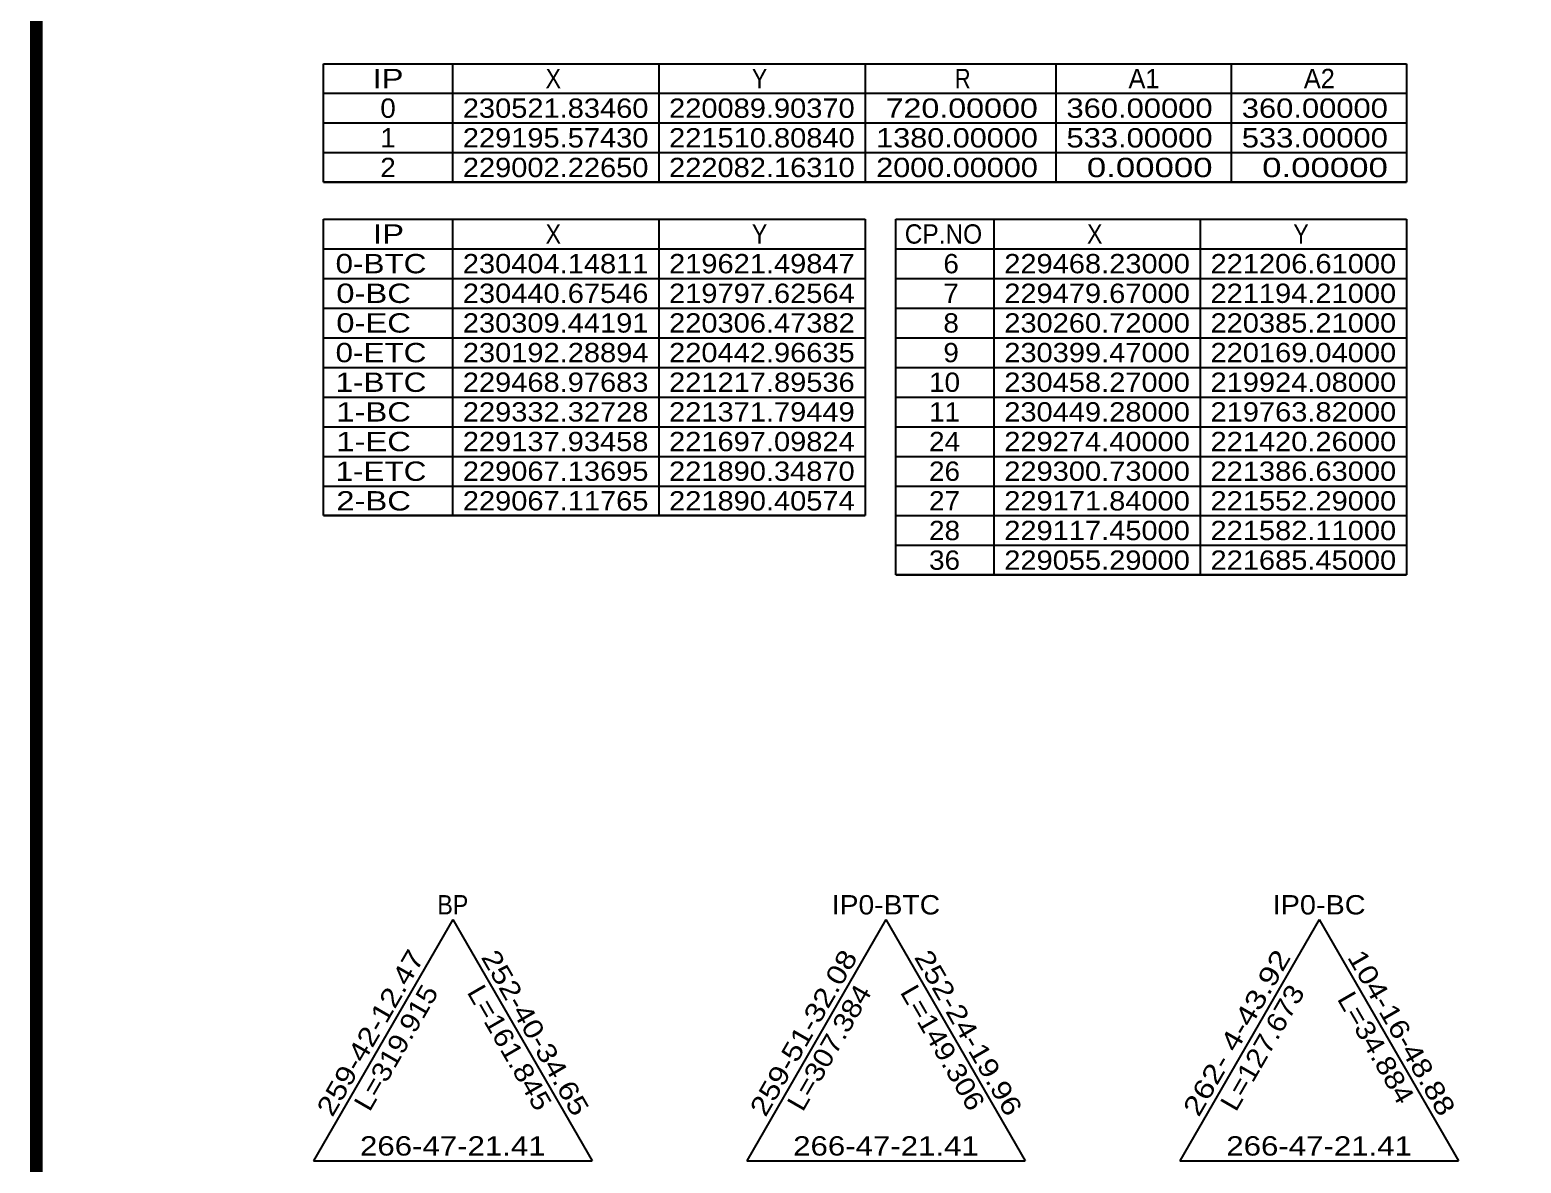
# Model space of a CAD drawing. Extents: x 225142 to 225983, y 224653 to 225247.
# Drawn here: x 225166.5 to 225397.8, y 224800.2 to 224976 of the extents above; entities that cross this region are included whole.
import ezdxf
from ezdxf.enums import TextEntityAlignment as Align

# ---------------------------------------------------------------- set-up
doc = ezdxf.new("R2010")
doc.units = 0
doc.header["$LTSCALE"] = 10
doc.header["$MEASUREMENT"] = 0
for name, color, linetype in [('CA-LEAL', 1, 'CONTINUOUS'), ('CA-LEAT', 3, 'CONTINUOUS'), ('CA-TABL-LIN1', 4, 'CONTINUOUS'), ('CA-TABL-LIN2', 1, 'CONTINUOUS'), ('CA-TABL-TEX1', 6, 'CONTINUOUS'), ('CA-TABL-TEX2', 3, 'CONTINUOUS'), ('CV-TABL-LIN1', 4, 'CONTINUOUS'), ('CV-TABL-LIN2', 1, 'CONTINUOUS'), ('CV-TABL-TEX1', 6, 'CONTINUOUS'), ('CV-TABL-TEX2', 3, 'CONTINUOUS'), ('CX-BORD', 3, 'CONTINUOUS'), ('CX-BORD-LIN1', 4, 'CONTINUOUS'), ('CX-BORD-LIN2', 3, 'CONTINUOUS'), ('CX-BORD-TEX2', 7, 'CONTINUOUS'), ('CX-BORD-TEX3', 6, 'CONTINUOUS')]:
    doc.layers.add(name, color=color, linetype=linetype)
doc.styles.get("Standard").update_dxf_attribs({"font": 'Dotum.ttf'})
doc.styles.add('TB_TEXT', font='Dotum.ttf')
doc.styles.add('TB_WBTXT', font='Dotum.ttf')
doc.styles.add('TB_WMTXT', font='Dotum.ttf')

# ---------------------------------------------------------------- blocks, each defined once
blk = doc.blocks.new('CXBLKA1-KHCA1')
at = {"layer": 'CX-BORD-LIN1', "const_width": 2}
blk.add_lwpolyline([(796, 0), (0, 0), (0, 554), (796, 554)], close=True, dxfattribs=at)
at = {"layer": 'CX-BORD-LIN1', "style": 'TB_TEXT'}
for tag, height, p in [('TR_RNUM4', 3, (285.11, 26.64)), ('TR_RDAT4', 3.5, (317.5, 27)), ('TR_DGN4', 3.5, (459.12, 27)), ('TR_CHK4', 3.5, (499.12, 27)), ('TR_APP4', 3.5, (539.12, 27)), ('TR_RNUM3', 3, (285.11, 20.64)), ('TR_RDAT3', 3.5, (317.5, 21)), ('TR_DGN3', 3.5, (459.12, 21)), ('TR_CHK3', 3.5, (499.12, 21)), ('TR_APP3', 3.5, (539.12, 21)), ('TR_RDAT2', 3.5, (317.5, 15)), ('TR_DGN2', 3.5, (459.12, 15)), ('TR_CHK2', 3.5, (499.12, 15)), ('TR_APP2', 3.5, (539.12, 15)), ('TR_RNUM2', 3, (285.11, 14.64)), ('TR_RNUM1', 3, (285.11, 8.64)), ('TR_RDAT1', 3.5, (317.5, 9)), ('TR_DGN1', 3.5, (459.12, 9)), ('TR_CHK1', 3.5, (499.12, 9)), ('TR_APP1', 3.5, (539.12, 9))]:
    blk.add_attdef(tag, text='', height=height, dxfattribs=at).set_placement(p, align=Align.MIDDLE_CENTER)
for tag, p in [('TR_RCON4', (342.3, 27)), ('TR_RCON3', (342.3, 21)), ('TR_RCON2', (342.3, 15)), ('TR_RCON1', (342.3, 9))]:
    blk.add_attdef(tag, text='', height=3.5, dxfattribs=at).set_placement(p, align=Align.MIDDLE_LEFT)
at = {"layer": 'CX-BORD-LIN2', "style": 'TB_TEXT'}
blk.add_attdef('TD_VERSION', text='', height=3, rotation=90, dxfattribs=at).set_placement((800.5, 48.01), align=Align.MIDDLE_CENTER)
at = {"layer": 'CX-BORD-TEX2', "style": 'TB_WMTXT'}
for tag, height, p in [('TB_CNAME', 5, (15.34, 531.83)), ('TB_CSCOP', 4, (16.63, 523.83))]:
    blk.add_attdef(tag, text='', height=height, dxfattribs=at).set_placement(p, align=Align.BOTTOM_LEFT)
at = {"layer": 'CX-BORD-TEX2', "style": 'TB_WBTXT'}
for tag, height, p in [('TB_MTITIL', 10, (398, 533.33)), ('TB_STITL', 7, (398, 518.33))]:
    blk.add_attdef(tag, text='', height=height, dxfattribs=at).set_placement(p, align=Align.MIDDLE_CENTER)
at = {"layer": 'CX-BORD-TEX3', "style": 'TB_TEXT'}
for tag, height, p in [('TD_DCOMP', 4.5, (217.5, 25)), ('TD_CSECT', 4.5, (611, 25)), ('TD_DNAME_TOP', 4.5, (755, 25)), ('TD_DNAME_MAIN', 4.5, (755, 19.01)), ('TD_CCOMP', 4.5, (217.5, 15)), ('TD_HSCAL', 4.5, (626.7, 15.24)), ('TD_VSCAL', 4.5, (655.78, 15.24)), ('TD_DNAME_BOT', 3, (755, 13.65)), ('TD_CNAME', 4.5, (65, 5.75)), ('TD_FIELD', 4.5, (182.5, 5.53)), ('TD_CSTEP', 4.5, (253.24, 5.53)), ('TD_DWGCODE', 4.5, (641, 5.39)), ('TD_DWGNO', 4.5, (755, 5.39))]:
    blk.add_attdef(tag, text='', height=height, dxfattribs=at).set_placement(p, align=Align.MIDDLE_CENTER)
at = {"layer": 'CX-BORD-TEX3', "style": 'TB_TEXT', "width": 0.9}
blk.add_attdef('TD_CDIST', text='', height=4.5, dxfattribs=at).set_placement((656, 25), align=Align.MIDDLE_CENTER)

msp = doc.modelspace()

# ---------------------------------------------------------------- linework, layer by layer
at = {"layer": 'CA-LEAL', "linetype": 'Continuous'}
for p, q in [((225232.1, 224837.96), (225210.5, 224800.55)), ((225232.1, 224837.96), (225253.7, 224800.55)), ((225299.3, 224837.96), (225277.7, 224800.55)), ((225299.3, 224837.96), (225320.9, 224800.55)), ((225366.5, 224837.96), (225344.9, 224800.55)), ((225366.5, 224837.96), (225388.1, 224800.55)), ((225210.5, 224800.55), (225253.7, 224800.55)), ((225277.7, 224800.55), (225320.9, 224800.55)), ((225344.9, 224800.55), (225388.1, 224800.55))]:
    msp.add_line(p, q, dxfattribs=at)
at = {"layer": 'CA-TABL-LIN1'}
for p, q in [((225212.05, 224970.75), (225380.05, 224970.75)), ((225212.05, 224952.35), (225212.05, 224970.75)), ((225232.05, 224970.75), (225232.05, 224952.35)), ((225380.05, 224970.75), (225380.05, 224952.35)), ((225212.05, 224966.15), (225380.05, 224966.15)), ((225380.05, 224952.35), (225212.05, 224952.35)), ((225212.05, 224952.35), (225380.05, 224952.35)), ((225212.05, 224946.63), (225296.05, 224946.63)), ((225212.05, 224900.63), (225212.05, 224946.63)), ((225232.05, 224946.63), (225232.05, 224900.63)), ((225296.05, 224946.63), (225296.05, 224900.63)), ((225212.05, 224942.03), (225296.05, 224942.03)), ((225296.05, 224900.63), (225212.05, 224900.63)), ((225212.05, 224900.63), (225296.05, 224900.63))]:
    msp.add_line(p, q, dxfattribs=at)
at = {"layer": 'CA-TABL-LIN2'}
for p, q in [((225264.05, 224970.75), (225264.05, 224952.35)), ((225296.05, 224970.75), (225296.05, 224952.35)), ((225325.65, 224970.75), (225325.65, 224952.35)), ((225352.85, 224970.75), (225352.85, 224952.35)), ((225212.05, 224961.55), (225380.05, 224961.55)), ((225212.05, 224956.95), (225380.05, 224956.95)), ((225264.05, 224946.63), (225264.05, 224900.63)), ((225212.05, 224937.43), (225296.05, 224937.43)), ((225212.05, 224932.83), (225296.05, 224932.83)), ((225212.05, 224928.23), (225296.05, 224928.23)), ((225212.05, 224923.63), (225296.05, 224923.63)), ((225212.05, 224919.03), (225296.05, 224919.03)), ((225212.05, 224914.43), (225296.05, 224914.43)), ((225212.05, 224909.83), (225296.05, 224909.83)), ((225212.05, 224905.23), (225296.05, 224905.23))]:
    msp.add_line(p, q, dxfattribs=at)
at = {"layer": 'CV-TABL-LIN1'}
for p, q in [((225300.85, 224946.63), (225380.05, 224946.63)), ((225300.85, 224891.43), (225300.85, 224946.63)), ((225316.05, 224946.63), (225316.05, 224891.43)), ((225380.05, 224946.63), (225380.05, 224891.43)), ((225300.85, 224942.03), (225380.05, 224942.03)), ((225380.05, 224891.43), (225300.85, 224891.43)), ((225300.85, 224891.43), (225380.05, 224891.43))]:
    msp.add_line(p, q, dxfattribs=at)
at = {"layer": 'CV-TABL-LIN2'}
for p, q in [((225348.05, 224946.63), (225348.05, 224891.43)), ((225300.85, 224937.43), (225380.05, 224937.43)), ((225300.85, 224932.83), (225380.05, 224932.83)), ((225300.85, 224928.23), (225380.05, 224928.23)), ((225300.85, 224923.63), (225380.05, 224923.63)), ((225300.85, 224919.03), (225380.05, 224919.03)), ((225300.85, 224914.43), (225380.05, 224914.43)), ((225300.85, 224909.83), (225380.05, 224909.83)), ((225300.85, 224905.23), (225380.05, 224905.23)), ((225300.85, 224900.63), (225380.05, 224900.63)), ((225300.85, 224896.03), (225380.05, 224896.03))]:
    msp.add_line(p, q, dxfattribs=at)

# ---------------------------------------------------------------- block references
at = {"layer": 'CX-BORD'}
msp.add_blockref('CXBLKA1-KHCA1', (225167.48, 224672.57), dxfattribs=at)

# ---------------------------------------------------------------- texts
at = {"layer": 'CA-LEAT'}
for s, rotation, width, p, p2 in [('BP', 0, 0.870901, (225229.7, 224838.76), (225234.5, 224838.76)), ('IP0-BTC', 0, 0.993548, (225290.9, 224838.76), (225307.7, 224838.76)), ('IP0-BC', 0, 0.994546, (225359.3, 224838.76), (225373.7, 224838.76)), ('259-42-12.47', 60, 1.015822, (225213.41, 224807.19), (225227.81, 224832.13)), ('252-40-34.65', 300, 1.015822, (225236.4, 224832.13), (225250.8, 224807.19)), ('259-51-32.08', 60, 1.015822, (225280.61, 224807.19), (225295.01, 224832.13)), ('252-24-19.96', 300, 1.015822, (225303.6, 224832.13), (225318, 224807.19)), ('262- 4-43.92', 60, 1.054426, (225347.81, 224807.19), (225362.21, 224832.13)), ('104-16-48.88', 300, 1.015822, (225370.8, 224832.13), (225385.2, 224807.19)), ('L=319.915', 60, 1.036811, (225219.19, 224808), (225229.99, 224826.71)), ('L=161.845', 300, 1.036811, (225234.21, 224826.71), (225245.01, 224808)), ('L=307.384', 60, 1.036811, (225286.39, 224808), (225297.19, 224826.71)), ('L=149.306', 300, 1.036811, (225301.41, 224826.71), (225312.21, 224808)), ('L=127.673', 60, 1.036811, (225353.59, 224808), (225364.39, 224826.71)), ('L=34.884', 300, 1.043309, (225369.21, 224825.67), (225378.81, 224809.04)), ('266-47-21.41', 0, 1.015822, (225217.7, 224801.35), (225246.5, 224801.35)), ('266-47-21.41', 0, 1.015822, (225284.9, 224801.35), (225313.7, 224801.35)), ('266-47-21.41', 0, 1.015822, (225352.1, 224801.35), (225380.9, 224801.35))]:
    msp.add_text(s, height=3, rotation=rotation, dxfattribs=dict(at, width=width)).set_placement(p, p2, align=Align.FIT)
at = {"layer": 'CA-TABL-TEX1'}
for s, width, p, p2 in [('IP', 1.278959, (225219.65, 224966.95), (225224.45, 224966.95)), ('X', 0.954045, (225246.49, 224966.95), (225248.89, 224966.95)), ('Y', 0.957143, (225278.49, 224966.95), (225280.89, 224966.95)), ('R', 0.861988, (225310.02, 224966.95), (225312.42, 224966.95)), ('A1', 0.92125, (225336.93, 224966.95), (225341.73, 224966.95)), ('A2', 0.92125, (225364.13, 224966.95), (225368.93, 224966.95)), ('0', 0.987605, (225220.85, 224962.35), (225223.25, 224962.35)), ('1', 0.987605, (225220.85, 224957.75), (225223.25, 224957.75)), ('2', 0.987605, (225220.85, 224953.15), (225223.25, 224953.15)), ('IP', 1.278959, (225219.73, 224942.83), (225224.53, 224942.83)), ('X', 0.954045, (225246.49, 224942.83), (225248.89, 224942.83)), ('Y', 0.957143, (225278.49, 224942.83), (225280.89, 224942.83)), ('  0-BTC', 1.053933, (225211.2, 224938.23), (225228, 224938.23)), ('  0-BC', 1.065863, (225211.2, 224933.63), (225225.6, 224933.63)), ('  0-EC', 1.082828, (225211.2, 224929.03), (225225.6, 224929.03)), ('  0-ETC', 1.068116, (225211.2, 224924.43), (225228, 224924.43)), ('  1-BTC', 1.053933, (225211.2, 224919.83), (225228, 224919.83)), ('  1-BC', 1.065863, (225211.2, 224915.23), (225225.6, 224915.23)), ('  1-EC', 1.082828, (225211.2, 224910.63), (225225.6, 224910.63)), ('  1-ETC', 1.068116, (225211.2, 224906.03), (225228, 224906.03)), ('  2-BC', 1.065863, (225211.2, 224901.43), (225225.6, 224901.43))]:
    msp.add_text(s, height=3, rotation=0, dxfattribs=dict(at, width=width)).set_placement(p, p2, align=Align.FIT)
at = {"layer": 'CA-TABL-TEX2'}
for s, width, p, p2 in [('230521.83460', 1.017868, (225233.65, 224962.35), (225262.45, 224962.35)), ('220089.90370', 1.017868, (225265.65, 224962.35), (225294.45, 224962.35)), ('  720.00000', 1.109788, (225296.46, 224962.35), (225322.86, 224962.35)), (' 360.00000', 1.07161, (225325.97, 224962.35), (225349.97, 224962.35)), (' 360.00000', 1.07161, (225353.17, 224962.35), (225377.17, 224962.35)), ('229195.57430', 1.017868, (225233.65, 224957.75), (225262.45, 224957.75)), ('221510.80840', 1.017868, (225265.65, 224957.75), (225294.45, 224957.75)), (' 1380.00000', 1.063387, (225296.46, 224957.75), (225322.86, 224957.75)), (' 533.00000', 1.07161, (225325.97, 224957.75), (225349.97, 224957.75)), (' 533.00000', 1.07161, (225353.17, 224957.75), (225377.17, 224957.75)), ('229002.22650', 1.017868, (225233.65, 224953.15), (225262.45, 224953.15)), ('222082.16310', 1.017868, (225265.65, 224953.15), (225294.45, 224953.15)), (' 2000.00000', 1.063387, (225296.46, 224953.15), (225322.86, 224953.15)), ('   0.00000', 1.18109, (225325.97, 224953.15), (225349.97, 224953.15)), ('   0.00000', 1.18109, (225353.17, 224953.15), (225377.17, 224953.15)), ('230404.14811', 1.017868, (225233.65, 224938.23), (225262.45, 224938.23)), ('219621.49847', 1.017868, (225265.65, 224938.23), (225294.45, 224938.23)), ('230440.67546', 1.017868, (225233.65, 224933.63), (225262.45, 224933.63)), ('219797.62564', 1.017868, (225265.65, 224933.63), (225294.45, 224933.63)), ('230309.44191', 1.017868, (225233.65, 224929.03), (225262.45, 224929.03)), ('220306.47382', 1.017868, (225265.65, 224929.03), (225294.45, 224929.03)), ('230192.28894', 1.017868, (225233.65, 224924.43), (225262.45, 224924.43)), ('220442.96635', 1.017868, (225265.65, 224924.43), (225294.45, 224924.43)), ('229468.97683', 1.017868, (225233.65, 224919.83), (225262.45, 224919.83)), ('221217.89536', 1.017868, (225265.65, 224919.83), (225294.45, 224919.83)), ('229332.32728', 1.017868, (225233.65, 224915.23), (225262.45, 224915.23)), ('221371.79449', 1.017868, (225265.65, 224915.23), (225294.45, 224915.23)), ('229137.93458', 1.017868, (225233.65, 224910.63), (225262.45, 224910.63)), ('221697.09824', 1.017868, (225265.65, 224910.63), (225294.45, 224910.63)), ('229067.13695', 1.017868, (225233.65, 224906.03), (225262.45, 224906.03)), ('221890.34870', 1.017868, (225265.65, 224906.03), (225294.45, 224906.03)), ('229067.11765', 1.017868, (225233.65, 224901.43), (225262.45, 224901.43)), ('221890.40574', 1.017868, (225265.65, 224901.43), (225294.45, 224901.43))]:
    msp.add_text(s, height=3, rotation=0, dxfattribs=dict(at, width=width)).set_placement(p, p2, align=Align.FIT)
at = {"layer": 'CV-TABL-TEX1'}
for s, width, p, p2 in [('CP.NO', 0.90374, (225302.22, 224942.83), (225314.22, 224942.83)), ('X', 0.954045, (225330.49, 224942.83), (225332.89, 224942.83)), ('Y', 0.957143, (225362.49, 224942.83), (225364.89, 224942.83)), ('6', 0.987605, (225308.21, 224938.23), (225310.61, 224938.23)), ('7', 0.987605, (225308.21, 224933.63), (225310.61, 224933.63)), ('8', 0.987605, (225308.21, 224929.03), (225310.61, 224929.03)), ('9', 0.987605, (225308.21, 224924.43), (225310.61, 224924.43)), ('10', 0.987605, (225305.99, 224919.83), (225310.79, 224919.83)), ('11', 0.987605, (225305.99, 224915.23), (225310.79, 224915.23)), ('24', 0.987605, (225305.99, 224910.63), (225310.79, 224910.63)), ('26', 0.987605, (225305.99, 224906.03), (225310.79, 224906.03)), ('27', 0.987605, (225305.99, 224901.43), (225310.79, 224901.43)), ('28', 0.987605, (225305.99, 224896.83), (225310.79, 224896.83)), ('36', 0.987605, (225305.99, 224892.23), (225310.79, 224892.23))]:
    msp.add_text(s, height=3, rotation=0, dxfattribs=dict(at, width=width)).set_placement(p, p2, align=Align.FIT)
at = {"layer": 'CV-TABL-TEX2', "width": 1.017868}
for s, p, p2 in [('229468.23000', (225317.65, 224938.23), (225346.45, 224938.23)), ('221206.61000', (225349.65, 224938.23), (225378.45, 224938.23)), ('229479.67000', (225317.65, 224933.63), (225346.45, 224933.63)), ('221194.21000', (225349.65, 224933.63), (225378.45, 224933.63)), ('230260.72000', (225317.65, 224929.03), (225346.45, 224929.03)), ('220385.21000', (225349.65, 224929.03), (225378.45, 224929.03)), ('230399.47000', (225317.65, 224924.43), (225346.45, 224924.43)), ('220169.04000', (225349.65, 224924.43), (225378.45, 224924.43)), ('230458.27000', (225317.65, 224919.83), (225346.45, 224919.83)), ('219924.08000', (225349.65, 224919.83), (225378.45, 224919.83)), ('230449.28000', (225317.65, 224915.23), (225346.45, 224915.23)), ('219763.82000', (225349.65, 224915.23), (225378.45, 224915.23)), ('229274.40000', (225317.65, 224910.63), (225346.45, 224910.63)), ('221420.26000', (225349.65, 224910.63), (225378.45, 224910.63)), ('229300.73000', (225317.65, 224906.03), (225346.45, 224906.03)), ('221386.63000', (225349.65, 224906.03), (225378.45, 224906.03)), ('229171.84000', (225317.65, 224901.43), (225346.45, 224901.43)), ('221552.29000', (225349.65, 224901.43), (225378.45, 224901.43)), ('229117.45000', (225317.65, 224896.83), (225346.45, 224896.83)), ('221582.11000', (225349.65, 224896.83), (225378.45, 224896.83)), ('229055.29000', (225317.65, 224892.23), (225346.45, 224892.23)), ('221685.45000', (225349.65, 224892.23), (225378.45, 224892.23))]:
    msp.add_text(s, height=3, rotation=0, dxfattribs=at).set_placement(p, p2, align=Align.FIT)

doc.saveas('drawing.dxf')
